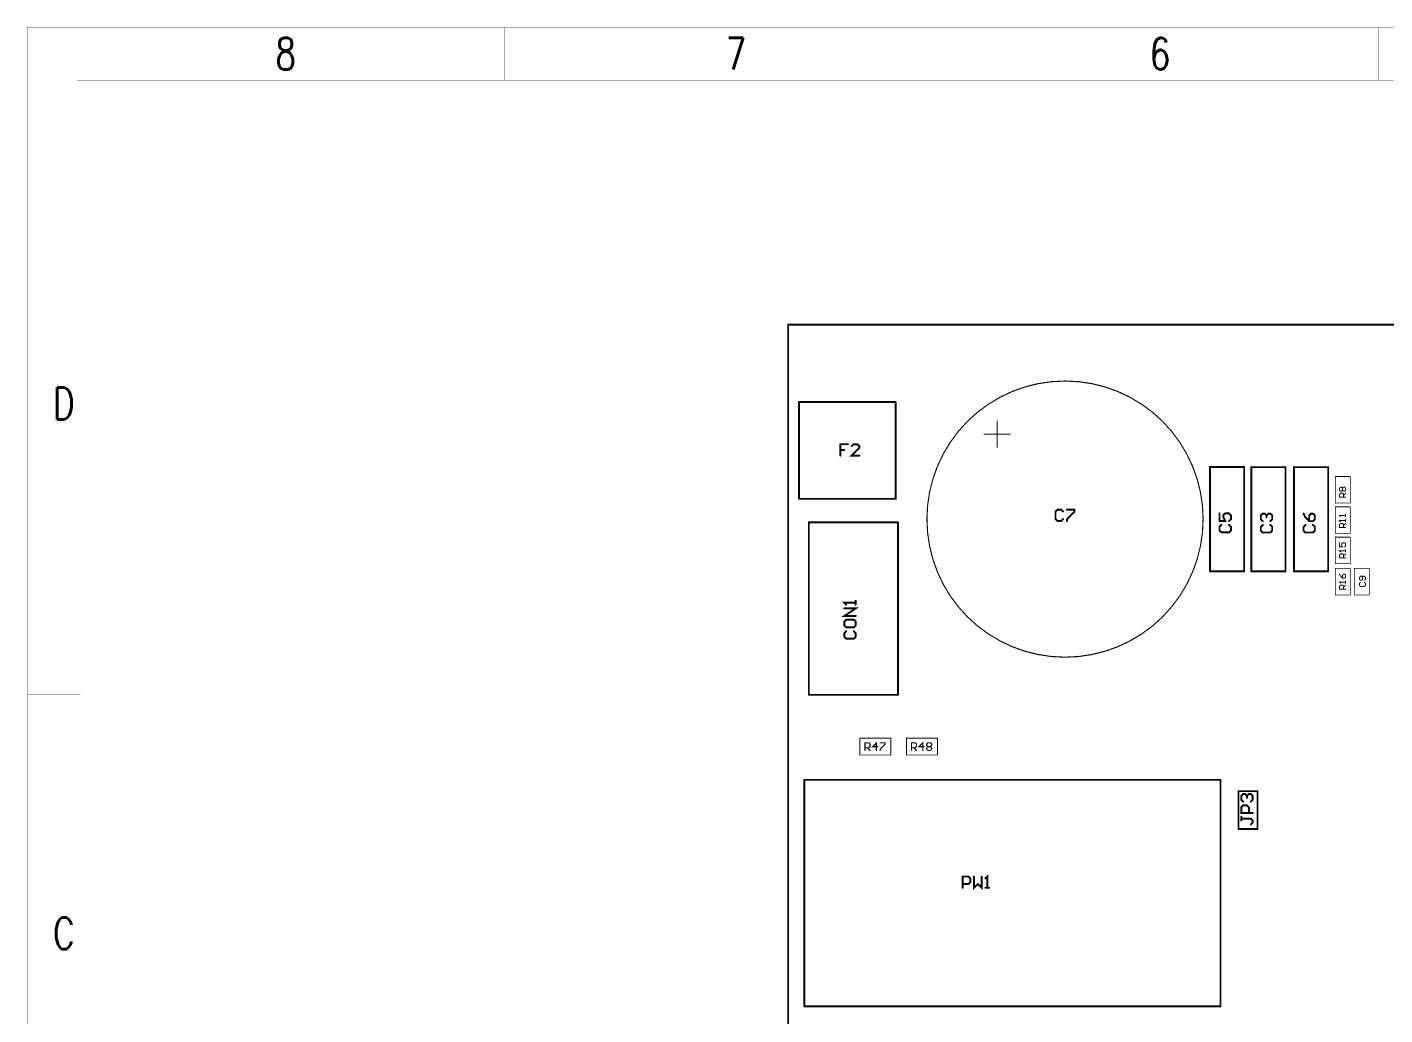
# Model space of a CAD drawing. Extents: x -4.2 to 14.8, y -3.5 to 8.8.
# Drawn here: x -4.25 to 2.91, y 3.56 to 8.77 of the extents above; entities that cross this region are included whole.
import ezdxf

# ---------------------------------------------------------------- set-up
doc = ezdxf.new("R2010")
doc.units = 0
for name, color, linetype in [('2D_LINE_00', 1, 'CONTINUOUS'), ('2D_LINE_01', 1, 'CONTINUOUS'), ('TEXT_01', 1, 'CONTINUOUS')]:
    doc.layers.add(name, color=color, linetype=linetype)
doc.styles.add('W0$0005', font='simplex', dxfattribs={"width": 0.75})

# ---------------------------------------------------------------- blocks, each defined once
blk = doc.blocks.new('SMOOTH_0$001')
at = {"const_width": 0.0005}
blk.add_lwpolyline([(-0.00025, 0, 1), (0.00025, 0, 1)], format="xyb", close=True, dxfattribs=at)
blk = doc.blocks.new('DRAWING_2911')
at = {"layer": '2D_LINE_01', "const_width": 0.001}
for points in [[(-18.3217, -0.5412), (0.6823, -0.5412), (0.6823, 11.7555), (-18.3217, 11.7555)], [(-18.0597, -0.2617), (0.3854, -0.2617), (0.3854, 11.476), (-18.0597, 11.476)]]:
    blk.add_lwpolyline(points, close=True, dxfattribs=at)
for points in [[(-15.8064, 11.476), (-15.8064, 11.7555)], [(-13.5707, 11.476), (-13.5707, 11.7555)], [(-11.1952, 11.476), (-11.1952, 11.7555)], [(-18.3217, 8.2342), (-18.0422, 8.2342)]]:
    blk.add_lwpolyline(points, dxfattribs=at)
at = {"layer": '2D_LINE_01'}
for p in [(-18.3217, 11.7555), (-15.8064, 11.7555), (-13.5707, 11.7555), (-11.1952, 11.7555), (-18.0597, 11.476), (-15.8064, 11.476), (-13.5707, 11.476), (-11.1952, 11.476), (-18.3217, 8.2342), (-18.0422, 8.2342)]:
    blk.add_blockref('SMOOTH_0$001', p, dxfattribs=at)
at = {"layer": 'TEXT_01', "style": 'W0$0005', "width": 0.75}
for s, p in [('8', (-17.0122, 11.5319)), ('7', (-14.6367, 11.5319)), ('6', (-12.401, 11.5319)), ('D', (-18.186, 9.6874)), ('C', (-18.186, 6.8927))]:
    blk.add_text(s, height=0.1677, dxfattribs=at).set_placement(p)
blk = doc.blocks.new('SMOOTH_0$01')
at = {"const_width": 0.005}
blk.add_lwpolyline([(-0.0025, 0, 1), (0.0025, 0, 1)], format="xyb", close=True, dxfattribs=at)
blk = doc.blocks.new('DRAWING_2994')
at = {"layer": '2D_LINE_00', "const_width": 0.01}
blk.add_lwpolyline([(0, 0), (0, 1.195)], dxfattribs=at)
at = {"layer": '2D_LINE_00'}
for p in [(0, 1.195), (0, 0)]:
    blk.add_blockref('SMOOTH_0$01', p, dxfattribs=at)
blk = doc.blocks.new('DRAWING_2995')
at = {"layer": '2D_LINE_00', "const_width": 0.01}
blk.add_lwpolyline([(0, 0), (2.195, 0), (2.195, 1.195)], dxfattribs=at)
at = {"layer": '2D_LINE_00'}
for p in [(2.195, 1.195), (0, 0), (2.195, 0)]:
    blk.add_blockref('SMOOTH_0$01', p, dxfattribs=at)
blk = doc.blocks.new('DRAWING_2996')
at = {"layer": '2D_LINE_00', "const_width": 0.01}
blk.add_lwpolyline([(0, 0), (2.195, 0)], dxfattribs=at)
at = {"layer": '2D_LINE_00'}
for p in [(0, 0), (2.195, 0)]:
    blk.add_blockref('SMOOTH_0$01', p, dxfattribs=at)
blk = doc.blocks.new('DRAWING_3025')
at = {"layer": '2D_LINE_00', "const_width": 0.01}
blk.add_lwpolyline([(0, 0), (0, 0.91)], dxfattribs=at)
at = {"layer": '2D_LINE_00'}
for p in [(0, 0.91), (0, 0)]:
    blk.add_blockref('SMOOTH_0$01', p, dxfattribs=at)
blk = doc.blocks.new('DRAWING_3026')
at = {"layer": '2D_LINE_00', "const_width": 0.01}
blk.add_lwpolyline([(0, 0), (0.47, 0)], dxfattribs=at)
at = {"layer": '2D_LINE_00'}
for p in [(0, 0), (0.47, 0)]:
    blk.add_blockref('SMOOTH_0$01', p, dxfattribs=at)
blk = doc.blocks.new('DRAWING_3027')
at = {"layer": '2D_LINE_00', "const_width": 0.01}
blk.add_lwpolyline([(0, 0), (0, 0.04), (0, 0.91), (0.035, 0.91), (0.47, 0.91)], dxfattribs=at)
at = {"layer": '2D_LINE_00'}
for p in [(0, 0.04), (0, 0)]:
    blk.add_blockref('SMOOTH_0$01', p, dxfattribs=at)
blk = doc.blocks.new('DRAWING_3040')
at = {"layer": '2D_LINE_00', "const_width": 0.01}
blk.add_lwpolyline([(0, 0), (0, 0.55), (0.18, 0.55)], dxfattribs=at)
at = {"layer": '2D_LINE_00'}
for p in [(0, 0.55), (0.18, 0.55), (0, 0)]:
    blk.add_blockref('SMOOTH_0$01', p, dxfattribs=at)
blk = doc.blocks.new('DRAWING_3041')
at = {"layer": '2D_LINE_00', "const_width": 0.01}
blk.add_lwpolyline([(0, 0), (0, 0.55)], dxfattribs=at)
at = {"layer": '2D_LINE_00'}
for p in [(0, 0.55), (0, 0)]:
    blk.add_blockref('SMOOTH_0$01', p, dxfattribs=at)
blk = doc.blocks.new('DRAWING_3042')
at = {"layer": '2D_LINE_00', "const_width": 0.01}
blk.add_lwpolyline([(0, 0), (0.18, 0)], dxfattribs=at)
at = {"layer": '2D_LINE_00'}
for p in [(0, 0), (0.18, 0)]:
    blk.add_blockref('SMOOTH_0$01', p, dxfattribs=at)
blk = doc.blocks.new('DRAWING_3071')
at = {"layer": '2D_LINE_00', "const_width": 0.01}
blk.add_lwpolyline([(0, 0), (0, 0.55), (0.18, 0.55)], dxfattribs=at)
at = {"layer": '2D_LINE_00'}
for p in [(0, 0.55), (0.18, 0.55), (0, 0)]:
    blk.add_blockref('SMOOTH_0$01', p, dxfattribs=at)
blk = doc.blocks.new('DRAWING_3072')
at = {"layer": '2D_LINE_00', "const_width": 0.01}
blk.add_lwpolyline([(0, 0), (0, 0.55)], dxfattribs=at)
at = {"layer": '2D_LINE_00'}
for p in [(0, 0.55), (0, 0)]:
    blk.add_blockref('SMOOTH_0$01', p, dxfattribs=at)
blk = doc.blocks.new('DRAWING_3073')
at = {"layer": '2D_LINE_00', "const_width": 0.01}
blk.add_lwpolyline([(0, 0), (0.18, 0)], dxfattribs=at)
at = {"layer": '2D_LINE_00'}
for p in [(0, 0), (0.18, 0)]:
    blk.add_blockref('SMOOTH_0$01', p, dxfattribs=at)
blk = doc.blocks.new('DRAWING_3074')
at = {"layer": '2D_LINE_00', "const_width": 0.01}
blk.add_lwpolyline([(0, 0), (0, 0.55), (0.18, 0.55)], dxfattribs=at)
at = {"layer": '2D_LINE_00'}
for p in [(0, 0.55), (0.18, 0.55), (0, 0)]:
    blk.add_blockref('SMOOTH_0$01', p, dxfattribs=at)
blk = doc.blocks.new('DRAWING_3075')
at = {"layer": '2D_LINE_00', "const_width": 0.01}
blk.add_lwpolyline([(0, 0), (0, 0.55)], dxfattribs=at)
at = {"layer": '2D_LINE_00'}
for p in [(0, 0.55), (0, 0)]:
    blk.add_blockref('SMOOTH_0$01', p, dxfattribs=at)
blk = doc.blocks.new('DRAWING_3076')
at = {"layer": '2D_LINE_00', "const_width": 0.01}
blk.add_lwpolyline([(0, 0), (0.18, 0)], dxfattribs=at)
at = {"layer": '2D_LINE_00'}
for p in [(0, 0), (0.18, 0)]:
    blk.add_blockref('SMOOTH_0$01', p, dxfattribs=at)
blk = doc.blocks.new('DRAWING_3104')
at = {"layer": '2D_LINE_00', "const_width": 0.01}
blk.add_lwpolyline([(0, 0), (0, 0.51)], dxfattribs=at)
at = {"layer": '2D_LINE_00'}
for p in [(0, 0.51), (0, 0)]:
    blk.add_blockref('SMOOTH_0$01', p, dxfattribs=at)
blk = doc.blocks.new('DRAWING_3105')
at = {"layer": '2D_LINE_00', "const_width": 0.01}
blk.add_lwpolyline([(0, 0), (0.001, -0.001)], dxfattribs=at)
at = {"layer": '2D_LINE_00'}
for p in [(0, 0), (0.001, -0.001)]:
    blk.add_blockref('SMOOTH_0$01', p, dxfattribs=at)
blk = doc.blocks.new('DRAWING_3106')
at = {"layer": '2D_LINE_00', "const_width": 0.01}
blk.add_lwpolyline([(0, 0), (0.509, 0)], dxfattribs=at)
at = {"layer": '2D_LINE_00'}
for p in [(0, 0), (0.509, 0)]:
    blk.add_blockref('SMOOTH_0$01', p, dxfattribs=at)
blk = doc.blocks.new('DRAWING_3107')
at = {"layer": '2D_LINE_00', "const_width": 0.01}
blk.add_lwpolyline([(0, 0), (0, 0.511)], dxfattribs=at)
at = {"layer": '2D_LINE_00'}
for p in [(0, 0.511), (0, 0)]:
    blk.add_blockref('SMOOTH_0$01', p, dxfattribs=at)
blk = doc.blocks.new('DRAWING_3108')
at = {"layer": '2D_LINE_00', "const_width": 0.01}
blk.add_lwpolyline([(0, 0), (0.51, 0)], dxfattribs=at)
at = {"layer": '2D_LINE_00'}
for p in [(0, 0), (0.51, 0)]:
    blk.add_blockref('SMOOTH_0$01', p, dxfattribs=at)
blk = doc.blocks.new('DRAWING_3112')
at = {"layer": '2D_LINE_00', "const_width": 0.01}
blk.add_lwpolyline([(0, 0), (0.1, 0)], dxfattribs=at)
at = {"layer": '2D_LINE_00'}
for p in [(0, 0), (0.1, 0)]:
    blk.add_blockref('SMOOTH_0$01', p, dxfattribs=at)
blk = doc.blocks.new('DRAWING_3113')
at = {"layer": '2D_LINE_00', "const_width": 0.01}
blk.add_lwpolyline([(0, 0), (0, 0.2)], dxfattribs=at)
at = {"layer": '2D_LINE_00'}
for p in [(0, 0.2), (0, 0)]:
    blk.add_blockref('SMOOTH_0$01', p, dxfattribs=at)
blk = doc.blocks.new('DRAWING_3114')
at = {"layer": '2D_LINE_00', "const_width": 0.01}
blk.add_lwpolyline([(0, 0), (0.1, 0), (0.1, 0.2)], dxfattribs=at)
at = {"layer": '2D_LINE_00'}
for p in [(0.1, 0.2), (0, 0), (0.1, 0)]:
    blk.add_blockref('SMOOTH_0$01', p, dxfattribs=at)
blk = doc.blocks.new('DRAWING_3220')
at = {"layer": '2D_LINE_00', "const_width": 0.01}
blk.add_lwpolyline([(0, 0), (11.23, 0)], dxfattribs=at)
at = {"layer": '2D_LINE_00'}
blk.add_blockref('SMOOTH_0$01', (0, 0), dxfattribs=at)
blk = doc.blocks.new('DRAWING_3221')
at = {"layer": '2D_LINE_00', "const_width": 0.01}
blk.add_lwpolyline([(0, 0), (0, 7.4)], dxfattribs=at)
at = {"layer": '2D_LINE_00'}
for p in [(0, 7.4), (0, 0)]:
    blk.add_blockref('SMOOTH_0$01', p, dxfattribs=at)
blk = doc.blocks.new('DRAWING_3267')
at = {"layer": '2D_LINE_00', "const_width": 0.01}
blk.add_lwpolyline([(0, 0), (0, 0.05998), (0.02999, 0.05998), (0.03999, 0.04998), (0.03999, 0.02999), (0.02999, 0.01999), (0, 0.01999)], dxfattribs=at)
at = {"layer": '2D_LINE_00'}
for p in [(0, 0.05998), (0, 0.01999), (0, 0), (0.02999, 0.05998), (0.02999, 0.01999), (0.03999, 0.04998), (0.03999, 0.02999)]:
    blk.add_blockref('SMOOTH_0$01', p, dxfattribs=at)
blk = doc.blocks.new('DRAWING_3268')
at = {"layer": '2D_LINE_00', "const_width": 0.01}
blk.add_lwpolyline([(0, 0), (0, -0.05998), (0.01999, -0.03999), (0.03999, -0.05998), (0.03999, 0)], dxfattribs=at)
at = {"layer": '2D_LINE_00'}
for p in [(0, 0), (0.03999, 0), (0, -0.05998), (0.01999, -0.03999), (0.03999, -0.05998)]:
    blk.add_blockref('SMOOTH_0$01', p, dxfattribs=at)
blk = doc.blocks.new('DRAWING_3269')
at = {"layer": '2D_LINE_00', "const_width": 0.01}
blk.add_lwpolyline([(0, 0), (0.01999, 0), (0.01, 0), (0.01, 0.05998), (0, 0.04998)], dxfattribs=at)
at = {"layer": '2D_LINE_00'}
for p in [(0, 0.04998), (0, 0), (0.01, 0.05998), (0.01, 0), (0.01999, 0)]:
    blk.add_blockref('SMOOTH_0$01', p, dxfattribs=at)
blk = doc.blocks.new('DRAWING_3292')
at = {"layer": '2D_LINE_00', "const_width": 0.01}
blk.add_lwpolyline([(0, 0), (-0.01, -0.01), (-0.01, -0.02999), (0, -0.03999), (0.03998, -0.03999), (0.04998, -0.02999), (0.04998, -0.01), (0.03998, 0)], dxfattribs=at)
at = {"layer": '2D_LINE_00'}
for p in [(0, 0), (0.03998, 0), (-0.01, -0.01), (-0.01, -0.02999), (0, -0.03999), (0.03998, -0.03999), (0.04998, -0.01), (0.04998, -0.02999)]:
    blk.add_blockref('SMOOTH_0$01', p, dxfattribs=at)
blk = doc.blocks.new('DRAWING_3293')
at = {"layer": '2D_LINE_00', "const_width": 0.01}
blk.add_lwpolyline([(0, 0), (0, -0.01999), (0.01, -0.02999), (0.04998, -0.02999), (0.05998, -0.01999), (0.05998, 0), (0.04998, 0.01), (0.01, 0.01), (0, 0)], dxfattribs=at)
at = {"layer": '2D_LINE_00'}
for p in [(0, 0), (0, 0), (0.01, 0.01), (0.04998, 0.01), (0.05998, 0), (0, -0.01999), (0.01, -0.02999), (0.04998, -0.02999), (0.05998, -0.01999)]:
    blk.add_blockref('SMOOTH_0$01', p, dxfattribs=at)
blk = doc.blocks.new('DRAWING_3294')
at = {"layer": '2D_LINE_00', "const_width": 0.01}
blk.add_lwpolyline([(0, 0), (-0.05998, 0), (0, 0.03999), (-0.05998, 0.03999)], dxfattribs=at)
at = {"layer": '2D_LINE_00'}
for p in [(-0.05998, 0.03999), (-0.05998, 0), (0, 0.03999), (0, 0)]:
    blk.add_blockref('SMOOTH_0$01', p, dxfattribs=at)
blk = doc.blocks.new('DRAWING_3295')
at = {"layer": '2D_LINE_00', "const_width": 0.01}
blk.add_lwpolyline([(0, 0), (0, 0.02), (0, 0.01), (-0.05998, 0.01), (-0.04998, 0)], dxfattribs=at)
at = {"layer": '2D_LINE_00'}
for p in [(-0.05998, 0.01), (-0.04998, 0), (0, 0.02), (0, 0.01), (0, 0)]:
    blk.add_blockref('SMOOTH_0$01', p, dxfattribs=at)
blk = doc.blocks.new('DRAWING_3305')
at = {"layer": '2D_LINE_00', "const_width": 0.01}
blk.add_lwpolyline([(0, 0), (-0.01, 0.01), (-0.02999, 0.01), (-0.03999, 0), (-0.03999, -0.03998), (-0.02999, -0.04998), (-0.01, -0.04998), (0, -0.03998)], dxfattribs=at)
at = {"layer": '2D_LINE_00'}
for p in [(-0.03999, 0), (-0.02999, 0.01), (-0.01, 0.01), (0, 0), (-0.03999, -0.03998), (-0.02999, -0.04998), (-0.01, -0.04998), (0, -0.03998)]:
    blk.add_blockref('SMOOTH_0$01', p, dxfattribs=at)
blk = doc.blocks.new('DRAWING_3306')
at = {"layer": '2D_LINE_00', "const_width": 0.01}
blk.add_lwpolyline([(0, 0), (0.03999, 0), (0.03999, -0.01), (0, -0.04998), (0, -0.05998)], dxfattribs=at)
at = {"layer": '2D_LINE_00'}
for p in [(0, 0), (0.03999, 0), (0, -0.04998), (0, -0.05998), (0.03999, -0.01)]:
    blk.add_blockref('SMOOTH_0$01', p, dxfattribs=at)
blk = doc.blocks.new('DRAWING_3307')
at = {"layer": '2D_LINE_00', "const_width": 0.01}
blk.add_lwpolyline([(0, 0), (-0.01, -0.01), (-0.01, -0.02999), (0, -0.03999), (0.03998, -0.03999), (0.04998, -0.02999), (0.04998, -0.01), (0.03998, 0)], dxfattribs=at)
at = {"layer": '2D_LINE_00'}
for p in [(0, 0), (0.03998, 0), (-0.01, -0.01), (-0.01, -0.02999), (0, -0.03999), (0.03998, -0.03999), (0.04998, -0.01), (0.04998, -0.02999)]:
    blk.add_blockref('SMOOTH_0$01', p, dxfattribs=at)
blk = doc.blocks.new('DRAWING_3308')
at = {"layer": '2D_LINE_00', "const_width": 0.01}
blk.add_lwpolyline([(0, 0), (-0.01, 0.01), (-0.01, 0.02999), (0, 0.03999), (0.00999, 0.03999), (0.01999, 0.02999), (0.01999, 0.01999), (0.01999, 0.02999), (0.02999, 0.03999), (0.03998, 0.03999), (0.04998, 0.02999), (0.04998, 0.01), (0.03998, 0)], dxfattribs=at)
at = {"layer": '2D_LINE_00'}
for p in [(-0.01, 0.02999), (-0.01, 0.01), (0, 0.03999), (0, 0), (0.00999, 0.03999), (0.01999, 0.02999), (0.01999, 0.02999), (0.01999, 0.01999), (0.02999, 0.03999), (0.03998, 0.03999), (0.03998, 0), (0.04998, 0.02999), (0.04998, 0.01)]:
    blk.add_blockref('SMOOTH_0$01', p, dxfattribs=at)
blk = doc.blocks.new('DRAWING_3335')
at = {"layer": '2D_LINE_00', "const_width": 0.01}
blk.add_lwpolyline([(0, 0), (-0.01, -0.01), (-0.01, -0.02999), (0, -0.03999), (0.03998, -0.03999), (0.04998, -0.02999), (0.04998, -0.01), (0.03998, 0)], dxfattribs=at)
at = {"layer": '2D_LINE_00'}
for p in [(0, 0), (0.03998, 0), (-0.01, -0.01), (-0.01, -0.02999), (0, -0.03999), (0.03998, -0.03999), (0.04998, -0.01), (0.04998, -0.02999)]:
    blk.add_blockref('SMOOTH_0$01', p, dxfattribs=at)
blk = doc.blocks.new('DRAWING_3336')
at = {"layer": '2D_LINE_00', "const_width": 0.01}
blk.add_lwpolyline([(0, 0), (0.01, -0.02), (0.02999, -0.03999), (0.04998, -0.03999), (0.05998, -0.02999), (0.05998, -0.01), (0.04998, 0), (0.03999, 0), (0.02999, -0.01), (0.02999, -0.03999)], dxfattribs=at)
at = {"layer": '2D_LINE_00'}
for p in [(0, 0), (0.03999, 0), (0.04998, 0), (0.01, -0.02), (0.02999, -0.01), (0.02999, -0.03999), (0.02999, -0.03999), (0.04998, -0.03999), (0.05998, -0.01), (0.05998, -0.02999)]:
    blk.add_blockref('SMOOTH_0$01', p, dxfattribs=at)
blk = doc.blocks.new('DRAWING_3337')
at = {"layer": '2D_LINE_00', "const_width": 0.01}
blk.add_lwpolyline([(0, 0), (-0.01, -0.01), (-0.01, -0.02999), (0, -0.03999), (0.03998, -0.03999), (0.04998, -0.02999), (0.04998, -0.01), (0.03998, 0)], dxfattribs=at)
at = {"layer": '2D_LINE_00'}
for p in [(0, 0), (0.03998, 0), (-0.01, -0.01), (-0.01, -0.02999), (0, -0.03999), (0.03998, -0.03999), (0.04998, -0.01), (0.04998, -0.02999)]:
    blk.add_blockref('SMOOTH_0$01', p, dxfattribs=at)
blk = doc.blocks.new('DRAWING_3338')
at = {"layer": '2D_LINE_00', "const_width": 0.01}
blk.add_lwpolyline([(0, 0), (0, -0.03999), (0.02999, -0.03999), (0.01999, -0.02), (0.01999, -0.01), (0.02999, 0), (0.04998, 0), (0.05998, -0.01), (0.05998, -0.02999), (0.04998, -0.03999)], dxfattribs=at)
at = {"layer": '2D_LINE_00'}
for p in [(0, 0), (0.02999, 0), (0.04998, 0), (0, -0.03999), (0.01999, -0.01), (0.01999, -0.02), (0.02999, -0.03999), (0.04998, -0.03999), (0.05998, -0.01), (0.05998, -0.02999)]:
    blk.add_blockref('SMOOTH_0$01', p, dxfattribs=at)
blk = doc.blocks.new('DRAWING_3356')
at = {"layer": '2D_LINE_00', "const_width": 0.01}
blk.add_lwpolyline([(0, 0), (-0.03999, 0), (-0.03999, -0.02999), (-0.02, -0.02999), (-0.03999, -0.02999), (-0.03999, -0.05998)], dxfattribs=at)
at = {"layer": '2D_LINE_00'}
for p in [(-0.03999, 0), (0, 0), (-0.03999, -0.02999), (-0.03999, -0.02999), (-0.03999, -0.05998), (-0.02, -0.02999)]:
    blk.add_blockref('SMOOTH_0$01', p, dxfattribs=at)
blk = doc.blocks.new('DRAWING_3357')
at = {"layer": '2D_LINE_00', "const_width": 0.01}
blk.add_lwpolyline([(0, 0), (-0.03999, 0), (0, 0.03999), (0, 0.04998), (-0.01, 0.05998), (-0.02999, 0.05998), (-0.03999, 0.04998)], dxfattribs=at)
at = {"layer": '2D_LINE_00'}
for p in [(-0.03999, 0.04998), (-0.03999, 0), (-0.02999, 0.05998), (-0.01, 0.05998), (0, 0.04998), (0, 0.03999), (0, 0)]:
    blk.add_blockref('SMOOTH_0$01', p, dxfattribs=at)
blk = doc.blocks.new('DRAWING_3361')
at = {"layer": '2D_LINE_00', "const_width": 0.01}
blk.add_lwpolyline([(0, 0), (0, -0.02), (0, -0.01), (0.04998, -0.01), (0.05998, -0.02), (0.05998, -0.02999), (0.04998, -0.03999)], dxfattribs=at)
at = {"layer": '2D_LINE_00'}
for p in [(0, 0), (0, -0.01), (0, -0.02), (0.04998, -0.01), (0.04998, -0.03999), (0.05998, -0.02), (0.05998, -0.02999)]:
    blk.add_blockref('SMOOTH_0$01', p, dxfattribs=at)
blk = doc.blocks.new('DRAWING_3362')
at = {"layer": '2D_LINE_00', "const_width": 0.01}
blk.add_lwpolyline([(0, 0), (-0.05998, 0), (-0.05998, 0.02999), (-0.04998, 0.03999), (-0.02999, 0.03999), (-0.01999, 0.02999), (-0.01999, 0)], dxfattribs=at)
at = {"layer": '2D_LINE_00'}
for p in [(-0.05998, 0.02999), (-0.05998, 0), (-0.04998, 0.03999), (-0.02999, 0.03999), (-0.01999, 0.02999), (-0.01999, 0), (0, 0)]:
    blk.add_blockref('SMOOTH_0$01', p, dxfattribs=at)
blk = doc.blocks.new('DRAWING_3363')
at = {"layer": '2D_LINE_00', "const_width": 0.01}
blk.add_lwpolyline([(0, 0), (-0.01, 0.01), (-0.01, 0.02999), (0, 0.03999), (0.00999, 0.03999), (0.01999, 0.02999), (0.01999, 0.02), (0.01999, 0.02999), (0.02999, 0.03999), (0.03998, 0.03999), (0.04998, 0.02999), (0.04998, 0.01), (0.03998, 0)], dxfattribs=at)
at = {"layer": '2D_LINE_00'}
for p in [(-0.01, 0.02999), (-0.01, 0.01), (0, 0.03999), (0, 0), (0.00999, 0.03999), (0.01999, 0.02999), (0.01999, 0.02999), (0.01999, 0.02), (0.02999, 0.03999), (0.03998, 0.03999), (0.03998, 0), (0.04998, 0.02999), (0.04998, 0.01)]:
    blk.add_blockref('SMOOTH_0$01', p, dxfattribs=at)
blk = doc.blocks.new('DRAWING_3490')
at = {"layer": '2D_LINE_00', "const_width": 0.00591}
blk.add_lwpolyline([(0, 0, 1), (1.4567, 0, 1)], format="xyb", close=True, dxfattribs=at)
blk = doc.blocks.new('SMOOTH_0$00591')
at = {"const_width": 0.00295}
blk.add_lwpolyline([(-0.0015, 0, 1), (0.0015, 0, 1)], format="xyb", close=True, dxfattribs=at)
blk = doc.blocks.new('DRAWING_3491')
at = {"layer": '2D_LINE_00', "const_width": 0.00591}
blk.add_lwpolyline([(0, 0), (0.1378, 0)], dxfattribs=at)
at = {"layer": '2D_LINE_00'}
for p in [(0, 0), (0.1378, 0)]:
    blk.add_blockref('SMOOTH_0$00591', p, dxfattribs=at)
blk = doc.blocks.new('DRAWING_3492')
at = {"layer": '2D_LINE_00', "const_width": 0.00591}
blk.add_lwpolyline([(0, 0), (0, 0.13779)], dxfattribs=at)
at = {"layer": '2D_LINE_00'}
for p in [(0, 0.13779), (0, 0)]:
    blk.add_blockref('SMOOTH_0$00591', p, dxfattribs=at)
blk = doc.blocks.new('SMOOTH_0$00394')
at = {"const_width": 0.00197}
blk.add_lwpolyline([(-0.001, 0, 1), (0.001, 0, 1)], format="xyb", close=True, dxfattribs=at)
blk = doc.blocks.new('DRAWING_3762')
at = {"layer": '2D_LINE_00', "const_width": 0.00394}
blk.add_lwpolyline([(0, 0), (0.07874, 0)], dxfattribs=at)
at = {"layer": '2D_LINE_00'}
for p in [(0, 0), (0.07874, 0)]:
    blk.add_blockref('SMOOTH_0$00394', p, dxfattribs=at)
blk = doc.blocks.new('DRAWING_3763')
at = {"layer": '2D_LINE_00', "const_width": 0.00394}
blk.add_lwpolyline([(0, 0), (0, 0.13976)], dxfattribs=at)
at = {"layer": '2D_LINE_00'}
for p in [(0, 0.13976), (0, 0)]:
    blk.add_blockref('SMOOTH_0$00394', p, dxfattribs=at)
blk = doc.blocks.new('DRAWING_3764')
at = {"layer": '2D_LINE_00', "const_width": 0.00394}
blk.add_lwpolyline([(0, 0), (0, 0.13976)], dxfattribs=at)
at = {"layer": '2D_LINE_00'}
for p in [(0, 0.13976), (0, 0)]:
    blk.add_blockref('SMOOTH_0$00394', p, dxfattribs=at)
blk = doc.blocks.new('DRAWING_3765')
at = {"layer": '2D_LINE_00', "const_width": 0.00394}
blk.add_lwpolyline([(0, 0), (0.07874, 0)], dxfattribs=at)
at = {"layer": '2D_LINE_00'}
for p in [(0, 0), (0.07874, 0)]:
    blk.add_blockref('SMOOTH_0$00394', p, dxfattribs=at)
blk = doc.blocks.new('DRAWING_4035')
at = {"layer": '2D_LINE_00', "const_width": 0.00394}
blk.add_lwpolyline([(0, 0), (0.07874, 0), (0.07874, 0.13976)], dxfattribs=at)
at = {"layer": '2D_LINE_00'}
for p in [(0.07874, 0.13976), (0, 0), (0.07874, 0)]:
    blk.add_blockref('SMOOTH_0$00394', p, dxfattribs=at)
blk = doc.blocks.new('DRAWING_4036')
at = {"layer": '2D_LINE_00', "const_width": 0.00394}
blk.add_lwpolyline([(0, 0), (0, 0.13976), (0.07874, 0.13976)], dxfattribs=at)
at = {"layer": '2D_LINE_00'}
for p in [(0, 0.13976), (0.07874, 0.13976), (0, 0)]:
    blk.add_blockref('SMOOTH_0$00394', p, dxfattribs=at)
blk = doc.blocks.new('DRAWING_4037')
at = {"layer": '2D_LINE_00', "const_width": 0.00394}
blk.add_lwpolyline([(0, 0), (0.07874, 0), (0.07874, 0.13976)], dxfattribs=at)
at = {"layer": '2D_LINE_00'}
for p in [(0.07874, 0.13976), (0, 0), (0.07874, 0)]:
    blk.add_blockref('SMOOTH_0$00394', p, dxfattribs=at)
blk = doc.blocks.new('DRAWING_4038')
at = {"layer": '2D_LINE_00', "const_width": 0.00394}
blk.add_lwpolyline([(0, 0), (0, 0.13976), (0.07874, 0.13976)], dxfattribs=at)
at = {"layer": '2D_LINE_00'}
for p in [(0, 0.13976), (0.07874, 0.13976), (0, 0)]:
    blk.add_blockref('SMOOTH_0$00394', p, dxfattribs=at)
blk = doc.blocks.new('DRAWING_4039')
at = {"layer": '2D_LINE_00', "const_width": 0.00394}
blk.add_lwpolyline([(0, 0), (0.07874, 0)], dxfattribs=at)
at = {"layer": '2D_LINE_00'}
for p in [(0, 0), (0.07874, 0)]:
    blk.add_blockref('SMOOTH_0$00394', p, dxfattribs=at)
blk = doc.blocks.new('DRAWING_4040')
at = {"layer": '2D_LINE_00', "const_width": 0.00394}
blk.add_lwpolyline([(0, 0), (0, 0.13976)], dxfattribs=at)
at = {"layer": '2D_LINE_00'}
for p in [(0, 0.13976), (0, 0)]:
    blk.add_blockref('SMOOTH_0$00394', p, dxfattribs=at)
blk = doc.blocks.new('DRAWING_4041')
at = {"layer": '2D_LINE_00', "const_width": 0.00394}
blk.add_lwpolyline([(0, 0), (0, 0.13976)], dxfattribs=at)
at = {"layer": '2D_LINE_00'}
for p in [(0, 0.13976), (0, 0)]:
    blk.add_blockref('SMOOTH_0$00394', p, dxfattribs=at)
blk = doc.blocks.new('DRAWING_4042')
at = {"layer": '2D_LINE_00', "const_width": 0.00394}
blk.add_lwpolyline([(0, 0), (0.07874, 0)], dxfattribs=at)
at = {"layer": '2D_LINE_00'}
for p in [(0, 0), (0.07874, 0)]:
    blk.add_blockref('SMOOTH_0$00394', p, dxfattribs=at)
blk = doc.blocks.new('DRAWING_4043')
at = {"layer": '2D_LINE_00', "const_width": 0.00394}
blk.add_lwpolyline([(0, 0), (0.07874, 0), (0.07874, 0.13976)], dxfattribs=at)
at = {"layer": '2D_LINE_00'}
for p in [(0.07874, 0.13976), (0, 0), (0.07874, 0)]:
    blk.add_blockref('SMOOTH_0$00394', p, dxfattribs=at)
blk = doc.blocks.new('DRAWING_4044')
at = {"layer": '2D_LINE_00', "const_width": 0.00394}
blk.add_lwpolyline([(0, 0), (0, 0.13976), (0.07874, 0.13976)], dxfattribs=at)
at = {"layer": '2D_LINE_00'}
for p in [(0, 0.13976), (0.07874, 0.13976), (0, 0)]:
    blk.add_blockref('SMOOTH_0$00394', p, dxfattribs=at)
blk = doc.blocks.new('SMOOTH_0$006')
at = {"const_width": 0.003}
blk.add_lwpolyline([(-0.0015, 0, 1), (0.0015, 0, 1)], format="xyb", close=True, dxfattribs=at)
blk = doc.blocks.new('DRAWING_4295')
at = {"layer": '2D_LINE_00', "const_width": 0.006}
blk.add_lwpolyline([(0, 0), (0, 0.03999), (0.01999, 0.03999), (0.02666, 0.03332), (0.02666, 0.01999), (0.01999, 0.01333), (0, 0.01333)], dxfattribs=at)
at = {"layer": '2D_LINE_00'}
for p in [(0, 0.03999), (0, 0.01333), (0, 0), (0.01999, 0.03999), (0.01999, 0.01333), (0.02666, 0.03332), (0.02666, 0.01999)]:
    blk.add_blockref('SMOOTH_0$006', p, dxfattribs=at)
blk = doc.blocks.new('DRAWING_4296')
at = {"layer": '2D_LINE_00', "const_width": 0.006}
blk.add_lwpolyline([(0, 0), (0.01333, -0.01333)], dxfattribs=at)
at = {"layer": '2D_LINE_00'}
for p in [(0, 0), (0.01333, -0.01333)]:
    blk.add_blockref('SMOOTH_0$006', p, dxfattribs=at)
blk = doc.blocks.new('DRAWING_4297')
at = {"layer": '2D_LINE_00', "const_width": 0.006}
blk.add_lwpolyline([(0, 0), (0, 0.03999), (-0.01999, 0.01999), (0.00666, 0.01999)], dxfattribs=at)
at = {"layer": '2D_LINE_00'}
for p in [(-0.01999, 0.01999), (0, 0.03999), (0, 0), (0.00666, 0.01999)]:
    blk.add_blockref('SMOOTH_0$006', p, dxfattribs=at)
blk = doc.blocks.new('DRAWING_4298')
at = {"layer": '2D_LINE_00', "const_width": 0.006}
blk.add_lwpolyline([(0, 0), (0.00667, 0.00667), (0.02, 0.00667), (0.02666, 0), (0.02666, -0.00666), (0.02, -0.01333), (0.02666, -0.01999), (0.02666, -0.02666), (0.02, -0.03332), (0.00667, -0.03332), (0, -0.02666), (0, -0.01999), (0.00667, -0.01333), (0, -0.00666), (0, 0)], dxfattribs=at)
at = {"layer": '2D_LINE_00'}
for p in [(0, 0), (0, 0), (0.00667, 0.00667), (0.02, 0.00667), (0.02666, 0), (0, -0.00666), (0, -0.01999), (0, -0.02666), (0.00667, -0.01333), (0.00667, -0.03332), (0.02, -0.01333), (0.02, -0.03332), (0.02666, -0.00666), (0.02666, -0.01999), (0.02666, -0.02666)]:
    blk.add_blockref('SMOOTH_0$006', p, dxfattribs=at)
blk = doc.blocks.new('DRAWING_4299')
at = {"layer": '2D_LINE_00', "const_width": 0.006}
blk.add_lwpolyline([(0, 0), (0.01333, 0)], dxfattribs=at)
at = {"layer": '2D_LINE_00'}
for p in [(0, 0), (0.01333, 0)]:
    blk.add_blockref('SMOOTH_0$006', p, dxfattribs=at)
blk = doc.blocks.new('DRAWING_4300')
at = {"layer": '2D_LINE_00', "const_width": 0.006}
blk.add_lwpolyline([(0, 0), (0, 0.03999), (0.01999, 0.03999), (0.02666, 0.03332), (0.02666, 0.01999), (0.01999, 0.01333), (0, 0.01333)], dxfattribs=at)
at = {"layer": '2D_LINE_00'}
for p in [(0, 0.03999), (0, 0.01333), (0, 0), (0.01999, 0.03999), (0.01999, 0.01333), (0.02666, 0.03332), (0.02666, 0.01999)]:
    blk.add_blockref('SMOOTH_0$006', p, dxfattribs=at)
blk = doc.blocks.new('DRAWING_4301')
at = {"layer": '2D_LINE_00', "const_width": 0.006}
blk.add_lwpolyline([(0, 0), (0.01333, -0.01333)], dxfattribs=at)
at = {"layer": '2D_LINE_00'}
for p in [(0, 0), (0.01333, -0.01333)]:
    blk.add_blockref('SMOOTH_0$006', p, dxfattribs=at)
blk = doc.blocks.new('DRAWING_4302')
at = {"layer": '2D_LINE_00', "const_width": 0.006}
blk.add_lwpolyline([(0, 0), (0, 0.03999), (-0.01999, 0.01999), (0.00666, 0.01999)], dxfattribs=at)
at = {"layer": '2D_LINE_00'}
for p in [(-0.01999, 0.01999), (0, 0.03999), (0, 0), (0.00666, 0.01999)]:
    blk.add_blockref('SMOOTH_0$006', p, dxfattribs=at)
blk = doc.blocks.new('DRAWING_4303')
at = {"layer": '2D_LINE_00', "const_width": 0.006}
blk.add_lwpolyline([(0, 0), (0.02666, 0), (0.02666, -0.00667), (0, -0.03333), (0, -0.03999)], dxfattribs=at)
at = {"layer": '2D_LINE_00'}
for p in [(0, 0), (0.02666, 0), (0, -0.03333), (0, -0.03999), (0.02666, -0.00667)]:
    blk.add_blockref('SMOOTH_0$006', p, dxfattribs=at)
blk = doc.blocks.new('SMOOTH_0$005')
at = {"const_width": 0.0025}
blk.add_lwpolyline([(-0.00125, 0, 1), (0.00125, 0, 1)], format="xyb", close=True, dxfattribs=at)
blk = doc.blocks.new('DRAWING_4987')
at = {"layer": '2D_LINE_00', "const_width": 0.005}
blk.add_lwpolyline([(0, 0), (0, 0.08858)], dxfattribs=at)
at = {"layer": '2D_LINE_00'}
for p in [(0, 0.08858), (0, 0)]:
    blk.add_blockref('SMOOTH_0$005', p, dxfattribs=at)
blk = doc.blocks.new('DRAWING_4988')
at = {"layer": '2D_LINE_00', "const_width": 0.005}
blk.add_lwpolyline([(0, 0), (0.16338, 0)], dxfattribs=at)
at = {"layer": '2D_LINE_00'}
for p in [(0, 0), (0.16338, 0)]:
    blk.add_blockref('SMOOTH_0$005', p, dxfattribs=at)
blk = doc.blocks.new('DRAWING_4989')
at = {"layer": '2D_LINE_00', "const_width": 0.005}
blk.add_lwpolyline([(0, 0), (0, 0.08858)], dxfattribs=at)
at = {"layer": '2D_LINE_00'}
for p in [(0, 0.08858), (0, 0)]:
    blk.add_blockref('SMOOTH_0$005', p, dxfattribs=at)
blk = doc.blocks.new('DRAWING_4990')
at = {"layer": '2D_LINE_00', "const_width": 0.005}
blk.add_lwpolyline([(0, 0), (0.16338, 0)], dxfattribs=at)
at = {"layer": '2D_LINE_00'}
for p in [(0, 0), (0.16338, 0)]:
    blk.add_blockref('SMOOTH_0$005', p, dxfattribs=at)
blk = doc.blocks.new('DRAWING_4991')
at = {"layer": '2D_LINE_00', "const_width": 0.005}
blk.add_lwpolyline([(0, 0), (0, 0.08858)], dxfattribs=at)
at = {"layer": '2D_LINE_00'}
for p in [(0, 0.08858), (0, 0)]:
    blk.add_blockref('SMOOTH_0$005', p, dxfattribs=at)
blk = doc.blocks.new('DRAWING_4992')
at = {"layer": '2D_LINE_00', "const_width": 0.005}
blk.add_lwpolyline([(0, 0), (0.16338, 0), (0.16338, 0.08858)], dxfattribs=at)
at = {"layer": '2D_LINE_00'}
for p in [(0.16338, 0.08858), (0, 0), (0.16338, 0)]:
    blk.add_blockref('SMOOTH_0$005', p, dxfattribs=at)
blk = doc.blocks.new('DRAWING_4993')
at = {"layer": '2D_LINE_00', "const_width": 0.005}
blk.add_lwpolyline([(0, 0), (0.16338, 0)], dxfattribs=at)
at = {"layer": '2D_LINE_00'}
for p in [(0, 0), (0.16338, 0)]:
    blk.add_blockref('SMOOTH_0$005', p, dxfattribs=at)
blk = doc.blocks.new('DRAWING_5554')
at = {"layer": '2D_LINE_00', "const_width": 0.005}
blk.add_lwpolyline([(0, 0), (-0.03199, 0), (-0.03199, 0.016), (-0.02666, 0.02133), (-0.016, 0.02133), (-0.01066, 0.016), (-0.01066, 0)], dxfattribs=at)
at = {"layer": '2D_LINE_00'}
for p in [(-0.03199, 0.016), (-0.03199, 0), (-0.02666, 0.02133), (-0.016, 0.02133), (-0.01066, 0.016), (-0.01066, 0), (0, 0)]:
    blk.add_blockref('SMOOTH_0$005', p, dxfattribs=at)
blk = doc.blocks.new('DRAWING_5555')
at = {"layer": '2D_LINE_00', "const_width": 0.005}
blk.add_lwpolyline([(0, 0), (0.01066, 0.01067)], dxfattribs=at)
at = {"layer": '2D_LINE_00'}
for p in [(0, 0), (0.01066, 0.01067)]:
    blk.add_blockref('SMOOTH_0$005', p, dxfattribs=at)
blk = doc.blocks.new('DRAWING_5556')
at = {"layer": '2D_LINE_00', "const_width": 0.005}
blk.add_lwpolyline([(0, 0), (0, 0.01066), (0, 0.00533), (-0.03199, 0.00533), (-0.02666, 0)], dxfattribs=at)
at = {"layer": '2D_LINE_00'}
for p in [(-0.03199, 0.00533), (-0.02666, 0), (0, 0.01066), (0, 0.00533), (0, 0)]:
    blk.add_blockref('SMOOTH_0$005', p, dxfattribs=at)
blk = doc.blocks.new('DRAWING_5557')
at = {"layer": '2D_LINE_00', "const_width": 0.005}
blk.add_lwpolyline([(0, 0), (0, 0.01066), (0, 0.00533), (-0.03199, 0.00533), (-0.02666, 0)], dxfattribs=at)
at = {"layer": '2D_LINE_00'}
for p in [(-0.03199, 0.00533), (-0.02666, 0), (0, 0.01066), (0, 0.00533), (0, 0)]:
    blk.add_blockref('SMOOTH_0$005', p, dxfattribs=at)
blk = doc.blocks.new('DRAWING_5714')
at = {"layer": '2D_LINE_00', "const_width": 0.005}
blk.add_lwpolyline([(0, 0), (-0.03199, 0), (-0.03199, 0.01599), (-0.02666, 0.02133), (-0.016, 0.02133), (-0.01066, 0.01599), (-0.01066, 0)], dxfattribs=at)
at = {"layer": '2D_LINE_00'}
for p in [(-0.03199, 0.01599), (-0.03199, 0), (-0.02666, 0.02133), (-0.016, 0.02133), (-0.01066, 0.01599), (-0.01066, 0), (0, 0)]:
    blk.add_blockref('SMOOTH_0$005', p, dxfattribs=at)
blk = doc.blocks.new('DRAWING_5715')
at = {"layer": '2D_LINE_00', "const_width": 0.005}
blk.add_lwpolyline([(0, 0), (0.01066, 0.01067)], dxfattribs=at)
at = {"layer": '2D_LINE_00'}
for p in [(0, 0), (0.01066, 0.01067)]:
    blk.add_blockref('SMOOTH_0$005', p, dxfattribs=at)
blk = doc.blocks.new('DRAWING_5716')
at = {"layer": '2D_LINE_00', "const_width": 0.005}
blk.add_lwpolyline([(0, 0), (-0.00533, 0.00533), (-0.00533, 0.01599), (0, 0.02133), (0.00533, 0.02133), (0.01066, 0.01599), (0.016, 0.02133), (0.02133, 0.02133), (0.02666, 0.01599), (0.02666, 0.00533), (0.02133, 0), (0.016, 0), (0.01066, 0.00533), (0.00533, 0), (0, 0)], dxfattribs=at)
at = {"layer": '2D_LINE_00'}
for p in [(-0.00533, 0.01599), (-0.00533, 0.00533), (0, 0.02133), (0, 0), (0, 0), (0.00533, 0.02133), (0.00533, 0), (0.01066, 0.01599), (0.01066, 0.00533), (0.016, 0.02133), (0.016, 0), (0.02133, 0.02133), (0.02133, 0), (0.02666, 0.01599), (0.02666, 0.00533)]:
    blk.add_blockref('SMOOTH_0$005', p, dxfattribs=at)
blk = doc.blocks.new('DRAWING_5717')
at = {"layer": '2D_LINE_00', "const_width": 0.005}
blk.add_lwpolyline([(0, 0), (0, 0.01066)], dxfattribs=at)
at = {"layer": '2D_LINE_00'}
for p in [(0, 0.01066), (0, 0)]:
    blk.add_blockref('SMOOTH_0$005', p, dxfattribs=at)
blk = doc.blocks.new('DRAWING_5718')
at = {"layer": '2D_LINE_00', "const_width": 0.005}
blk.add_lwpolyline([(0, 0), (-0.03199, 0), (-0.03199, 0.01599), (-0.02666, 0.02133), (-0.016, 0.02133), (-0.01066, 0.01599), (-0.01066, 0)], dxfattribs=at)
at = {"layer": '2D_LINE_00'}
for p in [(-0.03199, 0.01599), (-0.03199, 0), (-0.02666, 0.02133), (-0.016, 0.02133), (-0.01066, 0.01599), (-0.01066, 0), (0, 0)]:
    blk.add_blockref('SMOOTH_0$005', p, dxfattribs=at)
blk = doc.blocks.new('DRAWING_5719')
at = {"layer": '2D_LINE_00', "const_width": 0.005}
blk.add_lwpolyline([(0, 0), (0.01066, 0.01067)], dxfattribs=at)
at = {"layer": '2D_LINE_00'}
for p in [(0, 0), (0.01066, 0.01067)]:
    blk.add_blockref('SMOOTH_0$005', p, dxfattribs=at)
blk = doc.blocks.new('DRAWING_5720')
at = {"layer": '2D_LINE_00', "const_width": 0.005}
blk.add_lwpolyline([(0, 0), (0, 0.01066), (0, 0.00533), (-0.03199, 0.00533), (-0.02666, 0)], dxfattribs=at)
at = {"layer": '2D_LINE_00'}
for p in [(-0.03199, 0.00533), (-0.02666, 0), (0, 0.01066), (0, 0.00533), (0, 0)]:
    blk.add_blockref('SMOOTH_0$005', p, dxfattribs=at)
blk = doc.blocks.new('DRAWING_5721')
at = {"layer": '2D_LINE_00', "const_width": 0.005}
blk.add_lwpolyline([(0, 0), (0, -0.02132), (0.01599, -0.02132), (0.01066, -0.01066), (0.01066, -0.00533), (0.01599, 0), (0.02666, 0), (0.03199, -0.00533), (0.03199, -0.01599), (0.02666, -0.02132)], dxfattribs=at)
at = {"layer": '2D_LINE_00'}
for p in [(0, 0), (0.01599, 0), (0.02666, 0), (0, -0.02132), (0.01066, -0.00533), (0.01066, -0.01066), (0.01599, -0.02132), (0.02666, -0.02132), (0.03199, -0.00533), (0.03199, -0.01599)]:
    blk.add_blockref('SMOOTH_0$005', p, dxfattribs=at)
blk = doc.blocks.new('DRAWING_5722')
at = {"layer": '2D_LINE_00', "const_width": 0.005}
blk.add_lwpolyline([(0, 0), (-0.00533, -0.00533), (-0.00533, -0.016), (0, -0.02133), (0.02133, -0.02133), (0.02666, -0.016), (0.02666, -0.00533), (0.02133, 0)], dxfattribs=at)
at = {"layer": '2D_LINE_00'}
for p in [(0, 0), (0.02133, 0), (-0.00533, -0.00533), (-0.00533, -0.016), (0, -0.02133), (0.02133, -0.02133), (0.02666, -0.00533), (0.02666, -0.016)]:
    blk.add_blockref('SMOOTH_0$005', p, dxfattribs=at)
blk = doc.blocks.new('DRAWING_5723')
at = {"layer": '2D_LINE_00', "const_width": 0.005}
blk.add_lwpolyline([(0, 0), (0.00533, 0.00533), (0.00533, 0.01599), (0, 0.02133), (-0.02133, 0.02133), (-0.02666, 0.01599), (-0.02666, 0.00533), (-0.02133, 0), (-0.016, 0), (-0.01067, 0.00533), (-0.01067, 0.02133)], dxfattribs=at)
at = {"layer": '2D_LINE_00'}
for p in [(-0.02666, 0.01599), (-0.02666, 0.00533), (-0.02133, 0.02133), (-0.02133, 0), (-0.016, 0), (-0.01067, 0.02133), (-0.01067, 0.00533), (0, 0.02133), (0, 0), (0.00533, 0.01599), (0.00533, 0.00533)]:
    blk.add_blockref('SMOOTH_0$005', p, dxfattribs=at)
blk = doc.blocks.new('DRAWING_5724')
at = {"layer": '2D_LINE_00', "const_width": 0.005}
blk.add_lwpolyline([(0, 0), (-0.03199, 0), (-0.03199, 0.01599), (-0.02666, 0.02133), (-0.016, 0.02133), (-0.01066, 0.01599), (-0.01066, 0)], dxfattribs=at)
at = {"layer": '2D_LINE_00'}
for p in [(-0.03199, 0.01599), (-0.03199, 0), (-0.02666, 0.02133), (-0.016, 0.02133), (-0.01066, 0.01599), (-0.01066, 0), (0, 0)]:
    blk.add_blockref('SMOOTH_0$005', p, dxfattribs=at)
blk = doc.blocks.new('DRAWING_5725')
at = {"layer": '2D_LINE_00', "const_width": 0.005}
blk.add_lwpolyline([(0, 0), (0.01066, 0.01067)], dxfattribs=at)
at = {"layer": '2D_LINE_00'}
for p in [(0, 0), (0.01066, 0.01067)]:
    blk.add_blockref('SMOOTH_0$005', p, dxfattribs=at)
blk = doc.blocks.new('DRAWING_5726')
at = {"layer": '2D_LINE_00', "const_width": 0.005}
blk.add_lwpolyline([(0, 0), (0, 0.01066), (0, 0.00533), (-0.03199, 0.00533), (-0.02666, 0)], dxfattribs=at)
at = {"layer": '2D_LINE_00'}
for p in [(-0.03199, 0.00533), (-0.02666, 0), (0, 0.01066), (0, 0.00533), (0, 0)]:
    blk.add_blockref('SMOOTH_0$005', p, dxfattribs=at)
blk = doc.blocks.new('DRAWING_5727')
at = {"layer": '2D_LINE_00', "const_width": 0.005}
blk.add_lwpolyline([(0, 0), (0.00533, -0.01066), (0.01599, -0.02132), (0.02666, -0.02132), (0.03199, -0.01599), (0.03199, -0.00533), (0.02666, 0), (0.02133, 0), (0.01599, -0.00533), (0.01599, -0.02132)], dxfattribs=at)
at = {"layer": '2D_LINE_00'}
for p in [(0, 0), (0.02133, 0), (0.02666, 0), (0.00533, -0.01066), (0.01599, -0.00533), (0.01599, -0.02132), (0.01599, -0.02132), (0.02666, -0.02132), (0.03199, -0.00533), (0.03199, -0.01599)]:
    blk.add_blockref('SMOOTH_0$005', p, dxfattribs=at)

msp = doc.modelspace()

# ---------------------------------------------------------------- block references
for name, p in [('DRAWING_2911', (14.0731, -2.9862)), ('DRAWING_3220', (-0.235, 7.2)), ('DRAWING_3221', (-0.235, -0.2)), ('DRAWING_3490', (0.4966, 6.175)), ('DRAWING_3106', (-0.178, 6.793)), ('DRAWING_3107', (-0.178, 6.282)), ('DRAWING_3105', (0.331, 6.793)), ('DRAWING_3104', (0.332, 6.282)), ('DRAWING_3492', (0.867, 6.5546)), ('DRAWING_3491', (0.7981, 6.6235)), ('DRAWING_3356', (0.08, 6.57)), ('DRAWING_3357', (0.14, 6.51)), ('DRAWING_3074', (1.99, 5.9)), ('DRAWING_3075', (2.17, 5.9)), ('DRAWING_3040', (2.2078, 5.8991)), ('DRAWING_3041', (2.3878, 5.8991)), ('DRAWING_3071', (2.4328, 5.8991)), ('DRAWING_3072', (2.6128, 5.8991)), ('DRAWING_4035', (2.6506, 6.2601)), ('DRAWING_4036', (2.6506, 6.2601)), ('DRAWING_5716', (2.6783, 6.322)), ('DRAWING_5714', (2.705, 6.29)), ('DRAWING_5717', (2.689, 6.3273)), ('DRAWING_5715', (2.6943, 6.3007)), ('DRAWING_3108', (-0.178, 6.282)), ('DRAWING_3762', (2.6506, 6.2399)), ('DRAWING_3763', (2.6506, 6.1001)), ('DRAWING_3764', (2.7294, 6.1001)), ('DRAWING_3027', (-0.1262, 5.2481)), ('DRAWING_3025', (0.3438, 5.2481)), ('DRAWING_3305', (1.215, 6.215)), ('DRAWING_3306', (1.235, 6.225)), ('DRAWING_3338', (2.04, 6.205)), ('DRAWING_3308', (2.2678, 6.1641)), ('DRAWING_3336', (2.4828, 6.2041)), ('DRAWING_5557', (2.705, 6.1886)), ('DRAWING_5556', (2.705, 6.162)), ('DRAWING_3337', (2.05, 6.145)), ('DRAWING_3307', (2.2678, 6.1441)), ('DRAWING_3335', (2.4928, 6.1441)), ('DRAWING_3765', (2.6506, 6.1001)), ('DRAWING_5554', (2.705, 6.13)), ('DRAWING_5555', (2.6943, 6.1407)), ('DRAWING_4037', (2.6506, 5.9401)), ('DRAWING_4038', (2.6506, 5.9401)), ('DRAWING_5721', (2.673, 6.05)), ('DRAWING_5720', (2.705, 6.002)), ('DRAWING_5718', (2.705, 5.97)), ('DRAWING_5719', (2.6943, 5.9807)), ('DRAWING_3076', (1.99, 5.9)), ('DRAWING_3042', (2.2078, 5.8991)), ('DRAWING_3073', (2.4328, 5.8991)), ('DRAWING_4043', (2.6506, 5.7751)), ('DRAWING_4044', (2.6506, 5.7751)), ('DRAWING_5727', (2.673, 5.885)), ('DRAWING_4039', (2.7506, 5.9149)), ('DRAWING_4040', (2.7506, 5.7751)), ('DRAWING_5723', (2.8047, 5.852)), ('DRAWING_4041', (2.8294, 5.7751)), ('DRAWING_5726', (2.705, 5.837)), ('DRAWING_5724', (2.705, 5.805)), ('DRAWING_5725', (2.6943, 5.8157)), ('DRAWING_5722', (2.7833, 5.8413)), ('DRAWING_3295', (0.121, 5.7239)), ('DRAWING_4042', (2.7506, 5.7751)), ('DRAWING_3294', (0.121, 5.664)), ('DRAWING_3293', (0.061, 5.634)), ('DRAWING_3292', (0.071, 5.584)), ('DRAWING_3026', (-0.1262, 5.2481)), ('DRAWING_4991', (0.1433, 4.9307)), ('DRAWING_4992', (0.1433, 4.9307)), ('DRAWING_4993', (0.1433, 5.0193)), ('DRAWING_4988', (0.3883, 5.0193)), ('DRAWING_4989', (0.3883, 4.9307)), ('DRAWING_4987', (0.5517, 4.9307)), ('DRAWING_4300', (0.17, 4.955)), ('DRAWING_4301', (0.1833, 4.9683)), ('DRAWING_4302', (0.23, 4.955)), ('DRAWING_4303', (0.25, 4.995)), ('DRAWING_4295', (0.415, 4.955)), ('DRAWING_4296', (0.4283, 4.9683)), ('DRAWING_4297', (0.475, 4.955)), ('DRAWING_4298', (0.495, 4.9883)), ('DRAWING_4299', (0.5016, 4.975)), ('DRAWING_4990', (0.3883, 4.9307)), ('DRAWING_2994', (-0.15, 3.605)), ('DRAWING_2995', (-0.15, 3.605)), ('DRAWING_2996', (-0.15, 4.8)), ('DRAWING_3112', (2.14, 4.74)), ('DRAWING_3113', (2.14, 4.54)), ('DRAWING_3114', (2.14, 4.54)), ('DRAWING_3363', (2.165, 4.685)), ('DRAWING_3362', (2.215, 4.625)), ('DRAWING_3361', (2.155, 4.605)), ('DRAWING_3269', (0.805, 4.23)), ('DRAWING_3267', (0.685, 4.23)), ('DRAWING_3268', (0.745, 4.29))]:
    msp.add_blockref(name, p)

doc.saveas('drawing.dxf')
